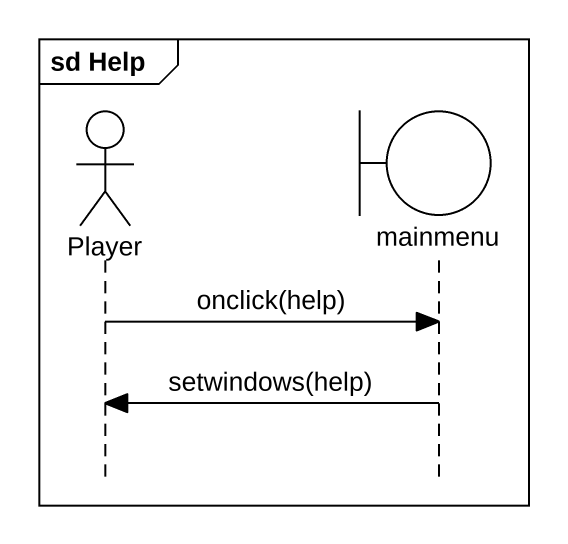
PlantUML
@startuml
mainframe sd Help
hide footbox
actor Player
boundary mainmenu

Player -> mainmenu : onclick(help)
mainmenu -> Player : setwindows(help)
@enduml
